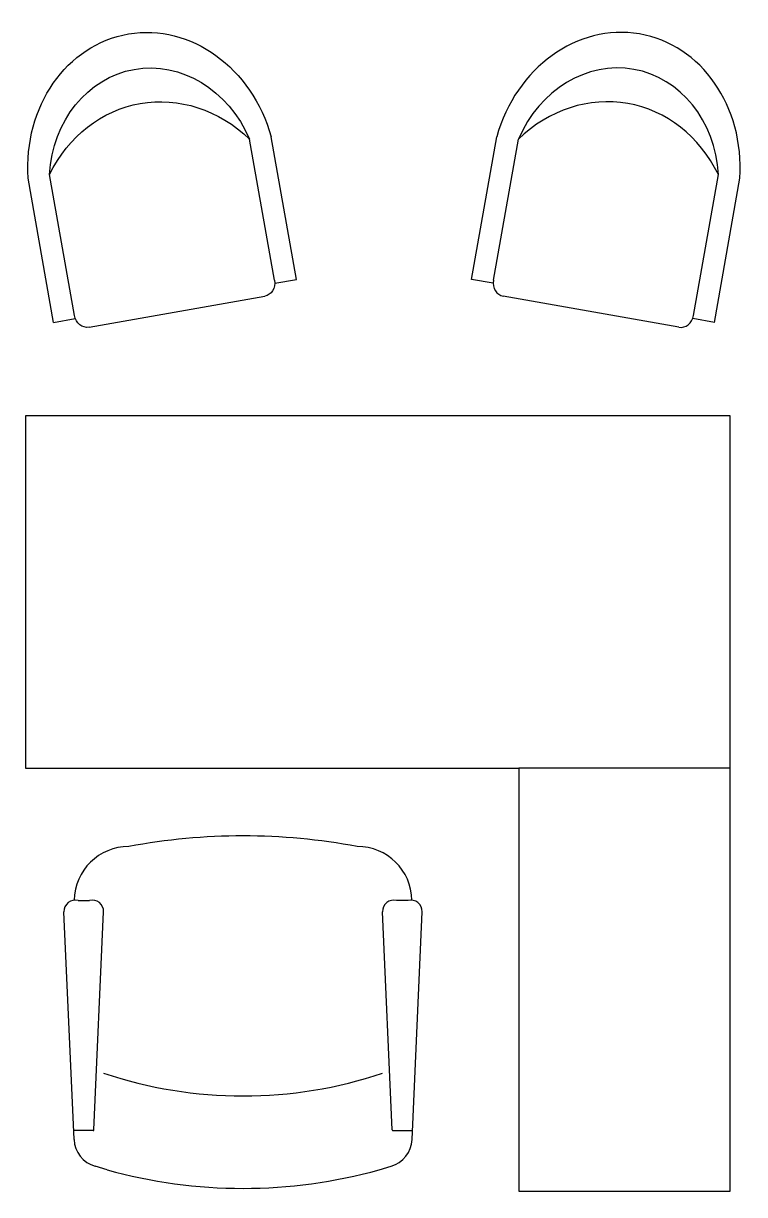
# Model space of a CAD drawing. Extents: x 94 to 217, y -28 to 172.
import ezdxf

# ---------------------------------------------------------------- set-up
doc = ezdxf.new("R2010")
doc.units = 0
doc.header["$MEASUREMENT"] = 0
doc.layers.get('0').update_dxf_attribs({"linetype": 'CONTINUOUS'})

# ---------------------------------------------------------------- blocks, each defined once
blk = doc.blocks.new('A$C1E1257A6')
for p, q in [((23.065, 77.591), (20.924, 89.737)), ((37.981, 77.591), (40.122, 89.737)), ((21.194, 77.53), (19.076, 89.544)), ((39.851, 77.53), (41.97, 89.544)), ((2.385, 73.945), (0.221, 86.219)), ((4.164, 74.527), (2.046, 86.541)), ((56.882, 74.527), (59, 86.541)), ((58.661, 73.945), (60.825, 86.219)), ((21.223, 77.266), (23.065, 77.591)), ((39.823, 77.266), (37.981, 77.591)), ((5.406, 73.528), (20.369, 76.166)), ((55.639, 73.528), (40.677, 76.166)), ((2.385, 73.945), (4.21, 74.266)), ((58.661, 73.945), (56.836, 74.266)), ((0, 66), (0, 36)), ((60, 66), (0, 66)), ((60, 0), (60, 66)), ((0, 36), (42, 36)), ((42, 36), (42, 0)), ((60, 36), (42, 36)), ((60, 0), (60, 36)), ((4.466, 24.739), (5.449, 24.739)), ((32.577, 24.739), (31.594, 24.739)), ((4.128, 4.405), (3.268, 23.781)), ((5.823, 5.213), (6.647, 23.781)), ((31.22, 5.213), (30.396, 23.781)), ((32.915, 4.405), (33.774, 23.781)), ((5.76, 5.154), (4.095, 5.154)), ((31.282, 5.154), (32.948, 5.154)), ((6.941, 1.816), (5.919, 2.118)), ((30.102, 1.816), (31.124, 2.118)), ((42, 0), (60, 0))]:
    blk.add_line(p, q)
for centre, radius, start, end in [((18.521, -22.166), 52.402, 79.29948, 100.70052), ((8.763, 24.708), 4.617, 89.64558, 179.28424), ((28.28, 24.708), 4.617, 0.71576, 90.35442), ((4.226, 23.811), 0.958, 75.48465, 181.82916), ((5.689, 23.811), 0.958, 358.17084, 104.51535), ((31.354, 23.811), 0.958, 75.48465, 181.82916), ((32.817, 23.811), 0.958, 358.17084, 104.51535), ((18.528, 45.715), 37.605, 251.58125, 288.41875), ((5.76, 5.216), 0.0625, 270, 357.45961), ((31.282, 5.216), 0.0625, 182.54039, 270), ((6.626, 4.516), 2.5, 182.54039, 253.58008), ((30.417, 4.516), 2.5, 286.41992, 357.45961), ((18.521, 43.504), 43.266, 254.47479, 285.52521)]:
    blk.add_arc(centre, radius, start, end)
at = {"extrusion": (0, 0, -1)}
for centre, major_axis, start_param, end_param in [((10.812, 86.581), (2.098, -11.899), 1.693833, 4.600285), ((11.029, 85.39), (1.779, -10.087), 1.836941, 4.446244), ((12.005, 79.855), (2.243, -12.718), 2.270248, 4.012938), ((20.16, 77.348), (0.208, -1.182), 4.712389, 6.283185), ((5.198, 74.71), (0.208, -1.182), 0, 1.570796)]:
    blk.add_ellipse(centre, major_axis=major_axis, ratio=0.875, start_param=start_param, end_param=end_param, dxfattribs=at)
for centre, major_axis, start_param, end_param in [((50.234, 86.581), (-2.098, -11.899), 1.693833, 4.600285), ((50.017, 85.39), (-1.779, -10.087), 1.836941, 4.446244), ((49.041, 79.855), (-2.243, -12.718), 2.270248, 4.012938), ((40.885, 77.348), (-0.208, -1.182), 4.712389, 6.283185), ((55.848, 74.71), (-0.208, -1.182), 0, 1.570796)]:
    blk.add_ellipse(centre, major_axis=major_axis, ratio=0.875, start_param=start_param, end_param=end_param)

msp = doc.modelspace()

# ---------------------------------------------------------------- block references
at = {"xscale": 2, "yscale": 2, "zscale": 2}
msp.add_blockref('A$C1E1257A6', (94.09, -27.1), dxfattribs=at)

doc.saveas('drawing.dxf')
